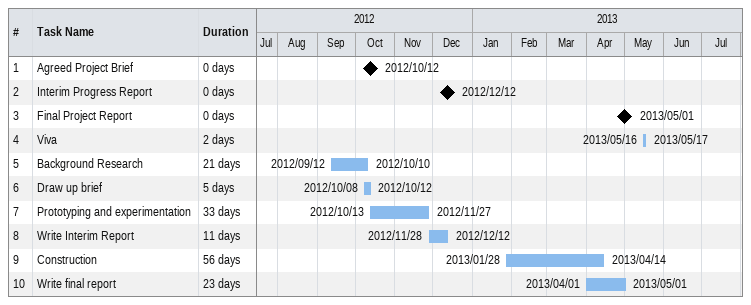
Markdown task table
| ID | Task | Duration | Start | Finish |
|---|---|---|---|---|
| 1 | Agreed Project Brief | 0d | 2012-10-12 | 2012-10-12 |
| 2 | Interim Progress Report | 0d | 2012-12-12 | 2012-12-12 |
| 3 | Final Project Report | 0d | 2013-05-01 | 2013-05-01 |
| 4 | Viva | 2d | 2013-05-16 | 2013-05-17 |
| 5 | Background Research | 21d | 2012-09-12 | 2012-10-10 |
| 6 | Draw up brief | 5d | 2012-10-08 | 2012-10-12 |
| 7 | Prototyping and experimentation | 33d | 2012-10-13 | 2012-11-27 |
| 8 | Write Interim Report | 11d | 2012-11-28 | 2012-12-12 |
| 9 | Construction | 56d | 2013-01-28 | 2013-04-14 |
| 10 | Write final report | 23d | 2013-04-01 | 2013-05-01 |
